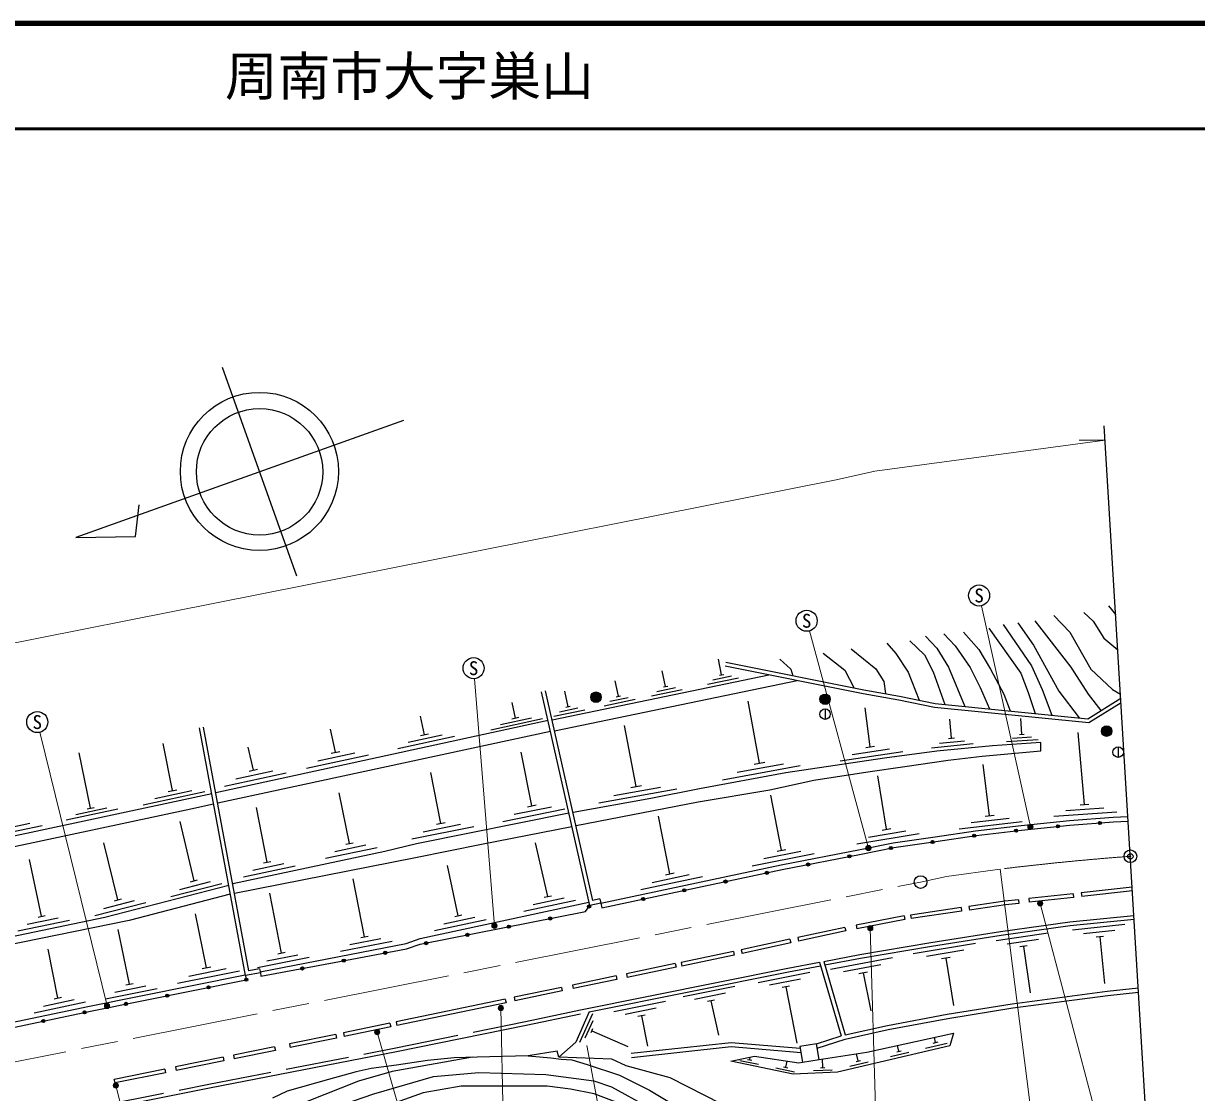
# Model space of a CAD drawing. Units: millimetres, scale not verified. Extents: x 40000 to 680000, y 20000 to 380000.
# Drawn here: x 385904 to 497232, y 278559 to 380000 of the extents above; entities that cross this region are included whole.
import ezdxf
from ezdxf.enums import TextEntityAlignment as Align

# ---------------------------------------------------------------- set-up
doc = ezdxf.new("R2010")
doc.units = ezdxf.units.MM
doc.header["$LTSCALE"] = 1000
doc.header["$PDMODE"] = 32
doc.header["$PDSIZE"] = 500
doc.linetypes.add('CHAIN', pattern=[18.5, 12, -1.5, 3.5, -1.5])
doc.linetypes.add('DASHED', pattern=[7.5, 6, -1.5])
for name, color, linetype, lineweight in [('M-BGD', 7, 'Continuous', 25), ('M-BMK', 2, 'CHAIN', 13), ('M-BMK-OTRS', 5, 'Continuous', 25), ('M-BMK-SRVR', 3, 'Continuous', 25), ('M-STR-HTXT', 7, 'Continuous', 13), ('M-STR-STRC', 7, 'Continuous', 25), ('M-TTL', 2, 'Continuous', 140), ('M-TTL-LINE', 7, 'Continuous', 50)]:
    doc.layers.add(name, color=color, linetype=linetype, lineweight=lineweight)
doc.layers.add('M-OTRS', color=6, linetype='Continuous')
doc.layers.add('M-TTL-TXT', color=7, linetype='Continuous')
doc.styles.add('ＭＳ ゴシック', font='')
doc.styles.get('ＭＳ ゴシック').set_extended_font_data('MS Gothic')

msp = doc.modelspace()

# ---------------------------------------------------------------- hatches: boundary and pattern name
at = {"layer": 'M-BGD'}
for points in [[(439737, 316072, -1), (440737, 316072, -0.41421), (440237, 315572, -0.41421)], [(461478, 315875, -1), (462478, 315875, -0.41421), (461978, 315375, -0.41421)], [(488198, 312858, -1), (489198, 312858, -0.41421), (488698, 312358, -0.41421)], [(483931, 303798, -1), (484229, 303829, -0.41421), (484095, 303664, -0.41421)], [(487917, 304127, -1), (488216, 304149, -0.41421), (488077, 303988, -0.41421)], [(475981, 302907, -1), (476277, 302953, -0.41421), (476152, 302782, -0.41421)], [(479952, 303382, -1), (480250, 303417, -0.41421), (480119, 303251, -0.41421)], [(468069, 301727, -1), (468363, 301786, -0.41421), (468246, 301609, -0.41421)], [(472026, 302309, -1), (472323, 302351, -0.41421), (472195, 302182, -0.41421)], [(464147, 300944, -1), (464441, 301002, -0.41421), (464323, 300826, -0.41421)], [(456302, 299373, -1), (456596, 299435, -0.41421), (456480, 299257, -0.41421)], [(460222, 300169, -1), (460517, 300227, -0.41421), (460398, 300051, -0.41421)], [(452389, 298546, -1), (452682, 298608, -0.41421), (452567, 298430, -0.41421)], [(448475, 297719, -1), (448769, 297781, -0.41421), (448653, 297603, -0.41421)], [(439498, 296095, -1), (439674, 296337, -1)], [(444562, 296892, -1), (444855, 296954, -0.41421), (444739, 296776, -0.41421)], [(435748, 295045, -1), (436042, 295103, -0.41421), (435924, 294927, -0.41421)], [(431825, 294266, -1), (432119, 294324, -0.41421), (432001, 294148, -0.41421)], [(423978, 292708, -1), (424272, 292766, -0.41421), (424154, 292590, -0.41421)], [(427901, 293487, -1), (428195, 293545, -0.41421), (428078, 293369, -0.41421)], [(420090, 291794, -1), (420385, 291850, -0.41421), (420266, 291675, -0.41421)], [(416160, 291051, -1), (416455, 291107, -0.41421), (416335, 290931, -0.41421)], [(412230, 290306, -1), (412525, 290362, -0.41421), (412405, 290187, -0.41421)], [(403326, 288515, -1), (403620, 288574, -0.41421), (403503, 288397, -0.41421)], [(406901, 289233, -1), (407195, 289292, -0.41421), (407077, 289116, -0.41421)], [(399404, 287727, -1), (399698, 287786, -0.41421), (399581, 287610, -0.41421)], [(391562, 286145, -1), (391856, 286206, -0.41421), (391740, 286029, -0.41421)], [(395483, 286939, -1), (395777, 286998, -0.41421), (395659, 286822, -0.41421)], [(387649, 285319, -1), (387942, 285381, -0.41421), (387826, 285203, -0.41421)]]:
    msp.add_hatch(color=256, dxfattribs=at).paths.add_polyline_path(points)
at = {"layer": 'M-STR-HTXT'}
for points in [[(481601, 303981, -1), (481328, 303561, -1)], [(466217, 301974, -1), (465965, 301542, -1)], [(482267, 296296, -1), (482523, 296725, -0.41421), (482610, 296383, -0.41421)], [(430762, 294576, -1), (430434, 294198, -1)], [(466099, 293976, -1), (466446, 294337, -0.41421), (466453, 293983, -0.41421)], [(393965, 286992, -1), (393702, 286567, -1)], [(431038, 286399, -0.41421), (431033, 286753, -0.41421), (431387, 286757, -1)], [(419690, 284420, -0.41421), (419590, 284081, -0.41421), (419250, 284181, -1)], [(394545, 279012, -1), (394805, 279440, -1)]]:
    msp.add_hatch(color=256, dxfattribs=at).paths.add_polyline_path(points)

# ---------------------------------------------------------------- linework, layer by layer
at = {"layer": 'M-BGD'}
for p, q in [((488882, 324729), (489560, 323875)), ((452162, 318198), (451856, 319667)), ((446837, 317091), (446532, 318559)), ((436079, 313934), (456630, 318208)), ((436315, 312885), (459316, 317669)), ((442365, 316161), (442060, 317629)), ((450816, 317305), (453753, 317916)), ((451342, 317721), (453104, 318088)), ((451956, 318156), (452367, 318241)), ((439646, 296298), (435069, 316593)), ((439948, 296776), (435459, 316681)), ((437583, 315166), (437278, 316635)), ((442160, 316118), (442571, 316203)), ((445491, 316198), (448428, 316809)), ((446017, 316614), (447779, 316980)), ((446632, 317048), (447043, 317134)), ((432587, 314095), (432268, 315561)), ((437378, 315123), (437789, 315209)), ((441019, 315268), (443956, 315879)), ((441545, 315684), (443307, 316050)), ((455754, 309798), (454686, 315710)), ((466250, 311360), (465771, 315072)), ((423963, 312504), (423580, 314263)), ((430272, 312977), (435157, 314040)), ((431185, 313483), (434117, 314121)), ((432245, 314021), (432929, 314170)), ((436237, 314273), (439174, 314884)), ((436763, 314689), (438526, 315056)), ((461978, 314970), (461978, 313970)), ((473985, 312187), (473810, 313979)), ((480652, 312549), (480556, 314045)), ((406968, 289655), (402613, 313170)), ((407288, 290121), (403006, 313243)), ((435688, 313849), (404164, 306991)), ((415513, 310841), (415035, 313040)), ((444053, 307588), (442949, 313399)), ((435924, 312801), (404346, 306007)), ((421429, 311216), (426803, 312385)), ((422427, 311802), (425652, 312503)), ((423587, 312422), (424339, 312586)), ((472826, 311713), (475214, 311946)), ((473706, 312160), (474264, 312215)), ((479194, 311853), (482188, 312046)), ((479773, 312191), (481569, 312307)), ((480442, 312535), (480862, 312562)), ((486600, 305888), (485996, 312736)), ((392278, 305544), (391177, 310779)), ((400045, 307205), (399151, 311669)), ((407720, 309146), (407241, 311344)), ((413850, 310019), (417367, 310784)), ((415103, 310752), (415923, 310931)), ((434155, 305767), (433152, 310849)), ((463418, 310020), (469351, 310920)), ((464537, 310645), (468097, 311185)), ((465834, 311297), (466665, 311423)), ((472064, 311277), (476045, 311665)), ((489793, 311359), (489793, 310359)), ((412773, 309324), (418636, 310600)), ((452229, 308235), (459605, 309590)), ((453623, 308949), (458049, 309762)), ((455238, 309703), (456271, 309893)), ((477595, 304823), (476997, 309692)), ((404980, 307629), (410843, 308904)), ((406057, 308324), (409574, 309089)), ((407309, 309057), (408130, 309235)), ((425522, 304102), (424564, 308932)), ((467797, 303535), (466977, 308615)), ((399634, 307117), (400456, 307294)), ((440521, 306038), (447903, 307365)), ((441918, 306747), (446347, 307543)), ((443536, 307495), (444570, 307681)), ((397263, 305871), (403129, 307131)), ((398361, 306475), (401880, 307231)), ((416837, 302186), (415878, 306987)), ((457841, 301546), (456818, 306791)), ((389958, 304435), (394848, 305478)), ((390874, 304937), (393808, 305563)), ((391936, 305470), (392620, 305617)), ((409041, 300421), (408026, 305596)), ((431392, 304292), (437274, 305476)), ((432479, 304970), (436009, 305681)), ((433743, 305684), (434567, 305849)), ((483674, 304772), (489658, 305210)), ((484838, 305308), (488428, 305571)), ((486181, 305858), (487019, 305919)), ((383267, 303432), (386495, 304117)), ((402095, 298648), (400761, 304264)), ((423847, 303306), (427376, 304017)), ((425111, 304019), (425934, 304185)), ((447231, 299313), (446162, 304786)), ((474719, 303582), (480679, 304277)), ((475859, 304168), (479435, 304585)), ((477177, 304774), (478012, 304872)), ((382284, 302764), (387665, 303905)), ((422759, 302628), (428641, 303812)), ((464981, 302163), (470903, 303130)), ((466093, 302800), (469646, 303381)), ((467383, 303467), (468212, 303602)), ((394870, 296845), (393531, 302257)), ((414578, 300787), (419470, 301825)), ((415463, 301435), (418398, 302058)), ((416495, 302114), (417179, 302259)), ((435660, 297165), (434500, 302258)), ((387629, 295279), (386484, 300683)), ((455072, 300082), (460958, 301244)), ((456162, 300756), (459694, 301453)), ((457429, 301465), (458253, 301628)), ((406783, 299021), (411674, 300060)), ((407667, 299669), (410602, 300292)), ((408699, 300348), (409384, 300494)), ((427171, 295332), (426142, 300099)), ((399898, 297155), (404740, 298399)), ((400754, 297839), (403660, 298586)), ((401756, 298561), (402434, 298736)), ((418277, 293326), (417209, 298830)), ((444482, 297813), (450353, 299053)), ((445563, 298501), (449086, 299245)), ((446821, 299227), (447642, 299400)), ((410396, 291797), (409296, 297465)), ((485509, 297425), (481310, 296962)), ((485509, 297425), (485548, 297077)), ((491113, 298042), (486296, 297511)), ((486296, 297511), (486334, 297163)), ((491151, 297694), (486334, 297163)), ((392672, 295352), (397515, 296596)), ((393529, 296036), (396434, 296783)), ((394531, 296758), (395209, 296932)), ((433406, 295757), (438294, 296812)), ((434289, 296408), (437221, 297041)), ((435318, 297091), (436002, 297238)), ((440696, 296535), (439646, 296298)), ((440608, 296925), (439948, 296776)), ((440608, 296925), (440696, 296535)), ((440696, 296535), (440795, 296096)), ((475635, 296214), (475685, 295868)), ((480340, 296855), (480378, 296508)), ((481310, 296962), (481348, 296614)), ((485548, 297077), (481348, 296614)), ((386251, 294534), (389189, 295142)), ((387286, 295208), (387971, 295350)), ((403289, 290404), (402239, 295528)), ((425800, 294575), (428732, 295208)), ((426829, 295258), (427513, 295406)), ((469496, 295311), (464919, 294448)), ((469496, 295311), (469561, 294967)), ((474881, 296104), (470092, 295404)), ((470092, 295404), (470143, 295058)), ((474932, 295758), (470143, 295058)), ((474881, 296104), (474932, 295758)), ((385363, 293891), (390259, 294905)), ((395958, 288834), (394881, 294028)), ((424917, 293924), (429805, 294980)), ((463865, 294232), (459385, 293261)), ((463865, 294232), (463939, 293890)), ((464919, 294448), (464983, 294104)), ((469561, 294967), (464983, 294104)), ((490436, 294490), (485462, 293974)), ((489488, 293939), (486504, 293629)), ((415994, 291966), (420902, 292918)), ((416890, 292598), (419835, 293169)), ((417933, 293259), (418620, 293392)), ((458647, 293100), (454027, 292098)), ((458647, 293100), (458721, 292758)), ((459385, 293261), (459459, 292919)), ((463939, 293890), (459459, 292919)), ((483149, 293686), (478204, 292949)), ((482226, 293093), (479259, 292651)), ((488390, 293373), (487694, 293301)), ((488042, 293337), (488492, 288901)), ((389171, 287520), (388245, 292162)), ((410052, 291730), (410739, 291863)), ((453293, 291942), (448313, 290905)), ((453293, 291942), (453365, 291600)), ((454027, 292098), (454101, 291756)), ((458721, 292758), (454101, 291756)), ((476260, 292697), (470341, 291713)), ((475150, 292056), (471599, 291466)), ((481155, 292479), (480463, 292375)), ((480809, 292427), (481435, 288014)), ((408113, 290437), (413022, 291389)), ((409009, 291069), (411954, 291640)), ((447766, 290791), (443127, 289825)), ((447766, 290791), (447837, 290448)), ((448313, 290905), (448384, 290562)), ((453365, 291600), (448384, 290562)), ((461457, 290932), (463506, 283924)), ((461851, 291008), (463890, 284036)), ((468373, 291350), (462480, 290226)), ((467279, 290684), (463743, 290009)), ((473863, 291386), (473034, 291248)), ((473448, 291317), (474169, 286812)), ((400525, 288930), (406408, 290112)), ((401613, 289608), (405143, 290317)), ((402878, 290321), (403701, 290486)), ((408387, 289918), (406968, 289655)), ((406969, 289655), (407048, 289263)), ((408314, 290311), (407288, 290121)), ((408314, 290311), (408387, 289918)), ((408387, 289918), (408447, 289590)), ((442149, 289621), (438005, 288758)), ((442149, 289621), (442220, 289279)), ((443127, 289825), (443198, 289482)), ((447837, 290448), (443198, 289482)), ((460539, 289963), (455637, 288977)), ((466008, 289983), (465183, 289826)), ((465595, 289904), (466334, 286325)), ((393684, 287459), (398586, 288444)), ((394576, 288097), (397517, 288688)), ((395615, 288765), (396301, 288902)), ((436950, 288538), (432474, 287603)), ((436950, 288538), (437022, 288195)), ((438005, 288758), (438076, 288416)), ((442220, 289279), (438076, 288416)), ((453425, 288630), (448523, 287644)), ((459647, 289325), (456706, 288733)), ((458608, 288657), (457922, 288519)), ((458265, 288588), (459289, 283243)), ((387796, 286770), (390732, 287390)), ((388829, 287448), (389514, 287593)), ((431631, 287427), (421268, 285261)), ((431631, 287427), (431703, 287084)), ((432474, 287603), (432546, 287260)), ((437022, 288195), (432546, 287260)), ((452533, 287991), (449592, 287400)), ((451495, 287324), (450808, 287186)), ((451152, 287255), (451878, 284016)), ((386911, 286124), (391803, 287156)), ((431703, 287084), (421340, 284919)), ((446831, 287207), (441929, 286221)), ((445939, 286568), (442998, 285977)), ((420681, 285139), (416282, 284219)), ((420681, 285139), (420753, 284796)), ((421268, 285261), (421340, 284919)), ((439892, 286036), (438677, 283293)), ((439923, 285366), (439194, 283720)), ((444901, 285901), (444214, 285763)), ((444557, 285832), (445133, 282948)), ((415558, 284071), (411144, 283176)), ((415558, 284071), (415627, 283728)), ((416282, 284219), (416353, 283877)), ((420753, 284796), (416353, 283877)), ((439918, 284614), (439748, 284230)), ((439833, 284422), (443248, 282926)), ((461178, 283183), (463506, 283924)), ((409742, 282892), (405831, 282100)), ((409742, 282892), (409812, 282549)), ((411144, 283176), (411214, 282833)), ((415627, 283728), (411214, 282833)), ((461243, 282784), (463891, 283627)), ((468988, 282477), (468843, 283028)), ((471511, 282766), (473555, 283249)), ((472226, 283243), (472703, 283356)), ((472464, 283300), (472351, 283802)), ((404850, 281901), (400330, 280986)), ((404850, 281901), (404920, 281558)), ((405831, 282100), (405901, 281757)), ((409812, 282549), (405901, 281757)), ((454623, 281701), (455034, 281616)), ((454829, 281659), (454882, 281916)), ((461758, 280926), (461726, 281749)), ((465134, 281565), (464974, 282240)), ((468181, 281978), (469933, 282392)), ((468784, 282429), (469192, 282525)), ((399328, 280783), (394527, 279810)), ((399328, 280783), (399397, 280440)), ((400330, 280986), (400400, 280643)), ((404920, 281558), (400400, 280643)), ((453899, 281606), (455661, 281241)), ((457315, 280899), (459078, 280534)), ((458040, 280994), (458451, 280909)), ((458245, 280951), (458367, 281539)), ((460868, 280651), (462667, 280721)), ((461548, 280918), (461968, 280934)), ((464327, 281066), (466078, 281480)), ((464929, 281516), (465338, 281613)), ((394596, 279467), (394527, 279810)), ((399397, 280440), (394596, 279467))]:
    msp.add_line(p, q, dxfattribs=at)
for points in [[(486520, 324114), (487414, 323282), (488423, 321665), (489761, 320555)], [(478892, 322962), (481583, 319056), (482585, 316789), (483494, 314369)], [(480281, 323113), (481774, 320997), (484177, 316655), (486086, 314109)], [(481896, 323317), (485300, 318924), (486946, 316370), (488156, 314795)], [(483691, 323808), (485198, 322247), (487193, 318747), (489271, 316803), (490017, 316355)], [(471519, 321864), (472594, 320724), (473685, 318914), (475238, 315200)], [(473255, 322073), (474338, 320933), (475736, 318891), (476713, 317003), (477571, 314965)], [(475105, 322257), (476585, 320588), (477671, 318743), (478933, 316355), (479550, 314766)], [(477508, 322610), (480555, 318354), (481241, 316532), (481932, 314526)], [(464440, 320647), (466797, 318772), (467561, 317554), (467708, 316407)], [(467830, 321187), (468698, 320220), (469856, 318460), (470905, 315798)], [(470022, 321418), (471411, 320080), (472246, 318468), (473344, 315391)], [(457689, 319684), (458733, 318732), (458921, 318106)], [(461787, 320258), (463850, 318638), (464727, 316940)], [(452489, 319040), (465580, 316411), (468984, 315837), (472377, 315136), (486998, 313665), (490065, 315567)], [(452558, 319383), (465644, 316756), (469049, 316181), (472431, 315483), (486915, 314025), (490041, 315964)], [(438345, 303884), (449944, 306150), (456737, 307279), (460927, 308195), (466029, 308980), (469539, 309507), (473664, 310111), (476878, 310478), (482468, 310973), (482468, 311764), (477878, 311468), (472597, 310953), (467604, 310302), (462932, 309593), (458249, 308884), (450068, 307381), (445458, 306475), (438061, 305145)], [(403773, 306906), (401563, 306425), (386629, 303239), (375214, 300818)], [(403955, 305922), (401773, 305447), (386837, 302261), (375433, 299842)], [(437668, 305066), (423202, 302153), (420211, 301427), (405762, 298360)], [(440696, 296535), (457811, 300152), (465322, 301634), (468428, 302258), (472421, 302819), (476244, 303403), (480577, 303908), (485183, 304378), (489312, 304680), (490721, 304766)], [(440795, 296096), (457901, 299711), (465410, 301193), (468503, 301814), (472486, 302374), (476304, 302957), (480626, 303461), (485222, 303930), (489342, 304231), (490749, 304317)], [(405924, 297490), (423094, 300865), (429364, 302130), (437952, 303808)], [(405386, 298194), (393637, 295176), (383128, 293000), (377247, 291768)], [(405535, 297389), (395936, 294887), (380531, 291765), (377426, 290972)], [(408366, 290028), (422223, 292716), (423559, 293171), (439571, 296628)], [(408447, 289590), (415907, 291003), (422244, 292202), (423558, 292624), (439239, 295738), (439646, 296298)], [(480340, 296855), (479047, 296713), (475635, 296214)], [(480378, 296508), (479092, 296366), (475685, 295868)], [(461851, 291008), (465271, 291660), (472027, 292801), (478636, 293837), (485205, 294764), (491280, 295365)], [(461950, 290670), (465333, 291315), (472084, 292455), (478688, 293491), (485247, 294417), (491314, 295016)], [(438757, 286399), (458435, 290356), (461457, 290932)], [(439583, 286208), (458503, 290012), (461555, 290595)], [(350006, 279194), (369694, 282169), (379311, 284051), (392178, 286765), (406953, 289733)], [(379967, 283699), (392275, 286295), (407048, 289263)], [(463890, 284036), (467894, 284926), (473568, 285994), (479750, 286982), (488756, 288177), (491711, 288490)], [(463891, 283627), (467975, 284534), (473637, 285600), (479808, 286587), (488803, 287779), (491735, 288090)], [(439583, 286208), (438338, 283350), (436726, 281929)], [(325927, 259079), (343823, 261755), (352750, 263389), (366132, 266057), (381063, 268796), (388329, 273167), (390223, 274946), (393443, 276984), (403553, 278997), (421310, 282458), (433616, 284963), (438774, 286034)], [(461417, 281703), (465940, 282387), (474169, 284204), (473810, 283001)], [(459630, 282735), (453060, 283289), (443570, 282253)], [(459695, 282328), (453064, 282887), (443614, 281855)], [(473810, 283001), (463168, 280483), (458936, 280318), (453038, 281539), (455271, 281995), (459492, 281392), (459837, 281448)], [(428515, 281904), (420910, 280566), (417712, 279639), (412817, 277722), (407938, 275613), (405705, 274567), (404291, 273733), (401894, 272135), (399274, 270465), (397034, 269160), (390690, 266817), (388680, 265909), (386817, 264829), (384609, 263263), (382083, 261806), (378940, 260331), (375841, 259052), (373321, 257568), (371239, 256435), (367125, 254714), (364200, 253295), (361870, 251820)], [(452182, 277447), (447276, 279959), (443113, 281090), (441750, 281710), (436726, 281929), (436569, 282474), (433798, 282034), (428955, 281916), (426794, 281858), (424246, 281603), (421296, 281147), (418906, 280843), (417463, 280532), (414843, 279807), (410941, 278696), (409541, 278031)], [(433798, 282034), (434883, 281953), (435966, 281856), (436938, 281728), (437944, 281650), (439387, 281235), (442476, 280194), (445311, 278774), (451742, 274929), (454578, 273543), (457612, 272871), (459909, 273016), (462246, 274146)], [(383389, 261345), (388473, 263897), (397728, 268084), (403453, 271234), (408888, 274493), (412640, 276199), (419170, 278423), (424803, 280070), (429131, 280455), (435470, 280278), (440020, 279664), (441697, 279093), (445150, 277188), (447684, 275534), (449898, 273904), (451888, 272135), (453077, 271251), (454742, 270501), (456515, 270311), (458486, 270485), (460978, 271429), (463373, 272769), (468429, 275351)], [(451623, 268662), (450454, 269414), (449580, 270419), (448450, 272392), (447109, 274462), (446079, 275557), (444303, 276622), (442143, 277661), (440050, 278446), (437810, 278871), (435598, 279174), (427452, 279174), (423847, 278536), (420294, 277268), (415771, 275861), (411949, 274348), (407499, 272213), (398175, 266793), (392397, 264027), (387204, 261672), (382950, 259632), (379828, 258256), (372253, 254171), (371317, 253597)]]:
    msp.add_lwpolyline(points, dxfattribs=at)
at = {"layer": 'M-BGD', "linetype": 'DASHED'}
msp.add_lwpolyline([(325876, 259425), (343765, 262100), (352684, 263733), (366066, 266401), (380937, 269128), (388117, 273448), (390007, 275224), (393311, 277315), (403485, 279340), (421241, 282801), (433546, 285305), (438757, 286399)], dxfattribs=at)
at = {"layer": 'M-BGD'}
msp.add_lwpolyline([(459837, 281448), (461417, 281703), (461178, 283183), (459599, 282929)], close=True, dxfattribs=at)
for centre, radius in [((440237, 316072), 500), ((461978, 315875), 500), ((461978, 314470), 500), ((488698, 312858), 500), ((489793, 310859), 500), ((484080, 303813), 150), ((488066, 304138), 150), ((476129, 302930), 150), ((480101, 303400), 150), ((468216, 301756), 150), ((472174, 302330), 150), ((464294, 300973), 150), ((456449, 299404), 150), ((460369, 300198), 150), ((452536, 298577), 150), ((448622, 297750), 150), ((439586, 296216), 150), ((444708, 296923), 150), ((435895, 295074), 150), ((431972, 294295), 150), ((424125, 292737), 150), ((428048, 293516), 150), ((420238, 291822), 150), ((416308, 291079), 150), ((412377, 290334), 150), ((403473, 288545), 150), ((407048, 289263), 150), ((399551, 287757), 150), ((391709, 286176), 150), ((395630, 286969), 150), ((387795, 285350), 150)]:
    msp.add_circle(centre, radius, dxfattribs=at)
at = {"layer": 'M-BMK'}
msp.add_lwpolyline([(378168, 280101), (471043, 298528), (473500, 299070), (478583, 299754)], dxfattribs=at)
msp.add_arc((509303, 51648), 250000, 94.20956, 97.05837, dxfattribs=at)
at = {"layer": 'M-BMK-OTRS'}
msp.add_line((493156, 264716), (488468, 341825), dxfattribs=at)
at = {"layer": 'M-BMK-SRVR'}
for p, q in [((411839, 327566), (404783, 347345)), ((421968, 342327), (390859, 331230)), ((396525, 331334), (396892, 334312)), ((390859, 331230), (396525, 331334))]:
    msp.add_line(p, q, dxfattribs=at)
for centre, radius in [((408297, 337495), 7500), ((408311, 337455), 6000), ((490952, 300974), 600), ((471043, 298528), 600)]:
    msp.add_circle(centre, radius, dxfattribs=at)
at = {"layer": 'M-OTRS'}
msp.add_point((490952, 300974), dxfattribs=at)
at = {"layer": 'M-STR-HTXT'}
for p, q in [((488552, 340447), (486097, 340461)), ((481465, 303771), (476811, 324746)), ((466091, 301758), (460493, 322358)), ((430598, 294387), (428701, 317827)), ((393834, 286779), (387453, 312740)), ((483016, 265240), (478583, 299754)), ((482395, 296510), (489087, 271137)), ((466273, 294156), (467071, 267298)), ((431212, 286578), (431806, 259365)), ((419470, 284300), (429618, 248814)), ((444367, 256534), (439370, 283007)), ((394675, 279226), (401285, 253115))]:
    msp.add_line(p, q, dxfattribs=at)
msp.add_lwpolyline([(488552, 340447), (466687, 337504), (463047, 336701), (370578, 318355), (359523, 316191), (347657, 314123), (336785, 312457), (325872, 311004), (313834, 309652)], dxfattribs=at)
for centre in [(481465, 303771), (466091, 301758), (482395, 296510), (430598, 294387), (466273, 294156), (393834, 286779), (431212, 286578), (419470, 284300), (394675, 279226)]:
    msp.add_circle(centre, 250, dxfattribs=at)
at = {"layer": 'M-STR-STRC'}
for centre in [(476594, 325722), (460231, 323323), (428620, 318824), (387215, 313711)]:
    msp.add_circle(centre, 1000, dxfattribs=at)
at = {"layer": 'M-TTL'}
msp.add_line((680000, 380000), (40000, 380000), dxfattribs=at)
at = {"layer": 'M-TTL-LINE'}
msp.add_line((40000, 370000), (680000, 370000), dxfattribs=at)

# ---------------------------------------------------------------- texts
at = {"layer": 'M-STR-STRC', "style": 'ＭＳ ゴシック'}
for p in [(476594, 325722), (460231, 323323), (428620, 318824), (387215, 313711)]:
    msp.add_text('S', height=1320, dxfattribs=at).set_placement(p, align=Align.MIDDLE_CENTER)
at = {"layer": 'M-TTL-TXT', "style": 'ＭＳ ゴシック'}
msp.add_text('周南市大字巣山', height=3666, dxfattribs=at).set_placement((405024, 375000), align=Align.MIDDLE_LEFT)

doc.saveas('drawing.dxf')
